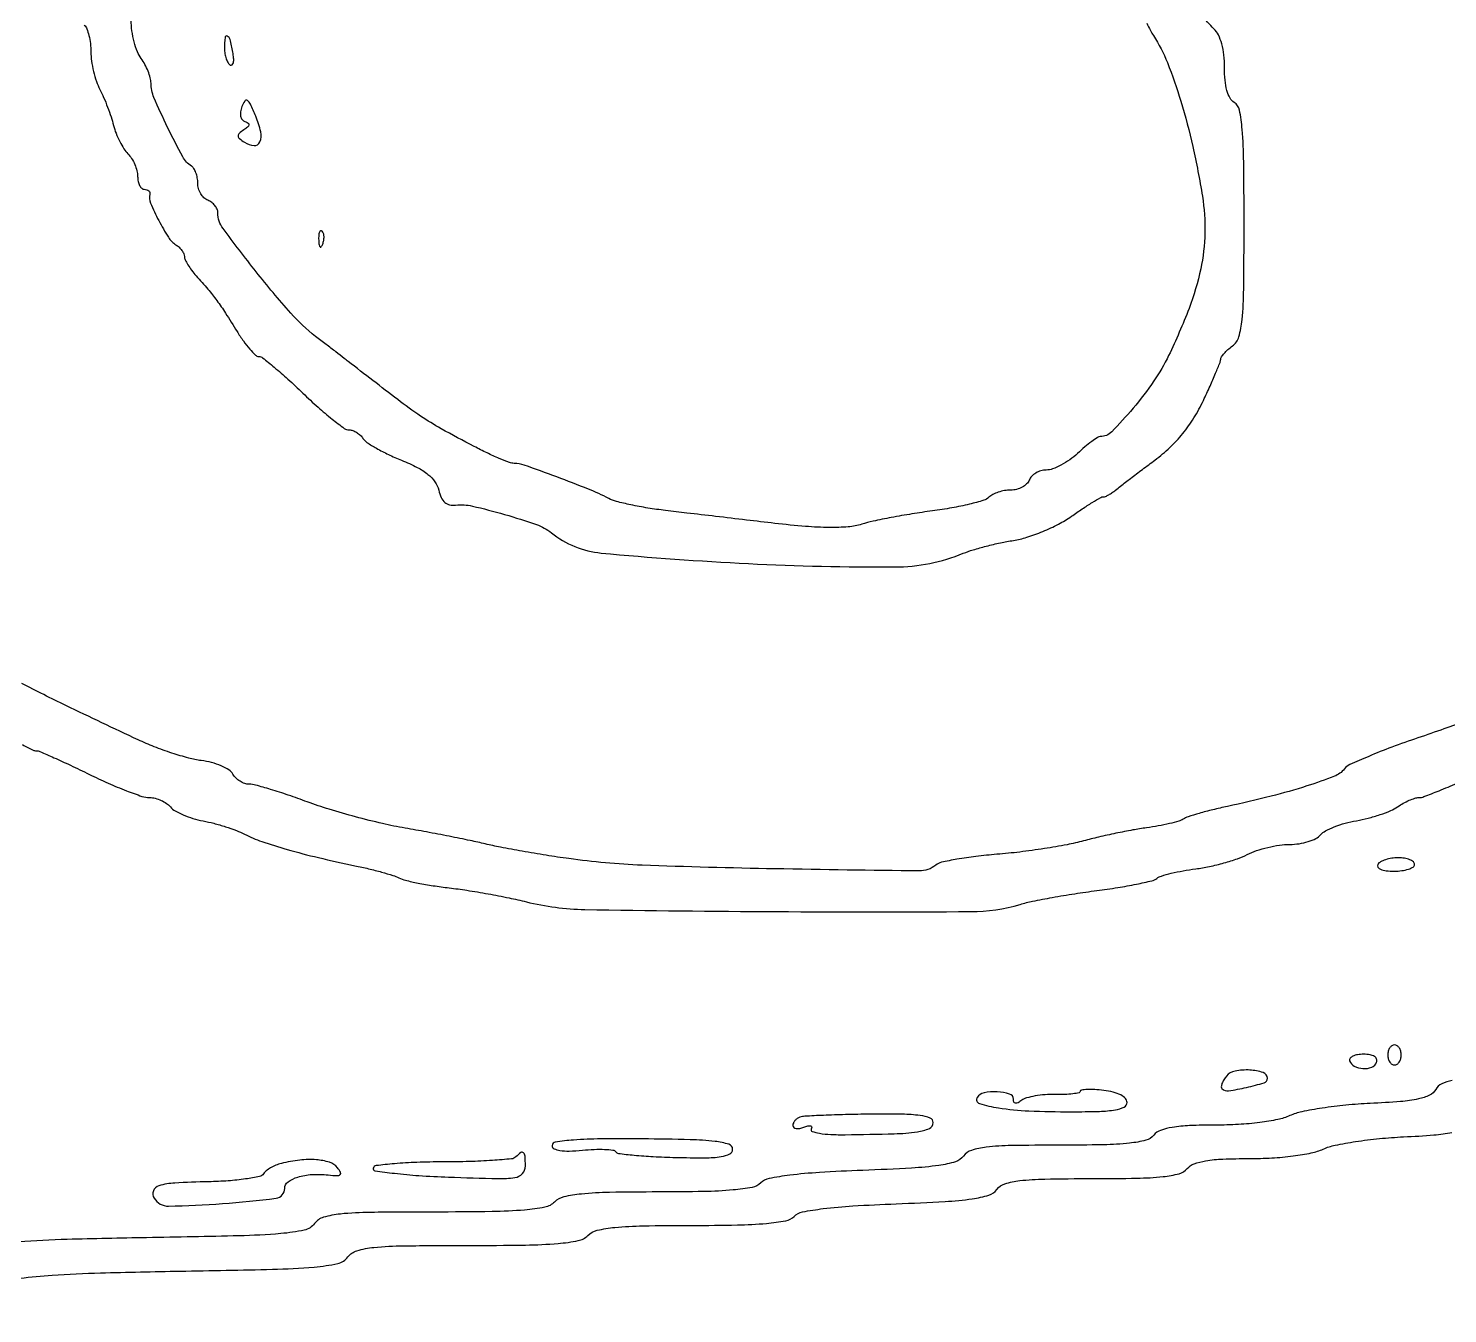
# Model space of a CAD drawing. Extents: x 166 to 1835, y 45 to 1905.
# Drawn here: x 1229.7 to 1441.9, y 44.8 to 237.1 of the extents above; entities that cross this region are included whole.
import ezdxf

# ---------------------------------------------------------------- set-up
doc = ezdxf.new("R2010")
doc.units = 0

msp = doc.modelspace()

# ---------------------------------------------------------------- linework, layer by layer
for points in [[(1238.019626, 237.580374, -0.104728), (1238.397971, 236.998724, -0.031999), (1238.713825, 235.992047, -0.030474), (1238.931565, 234.789512, -0.029053), (1239.006161, 233.55, 0.035626), (1239.105562, 232.19525, 0.022672), (1239.403965, 230.641984, 0.022757), (1239.837774, 229.137007, 0.038726), (1240.351735, 227.933349, -0.018431), (1240.915908, 226.747665, -0.010935), (1241.504436, 225.296933, -0.010935), (1242.028841, 223.822217, -0.018472), (1242.394945, 222.56255, 0.031223), (1242.770745, 221.382598, 0.024496), (1243.318124, 220.155998, 0.025082), (1243.942725, 219.06225, 0.054146), (1244.549371, 218.307772, -0.056244), (1245.104791, 217.611054, -0.038811), (1245.573878, 216.716747, -0.039119), (1245.89428, 215.773008, -0.062354), (1246, 214.928571, 0.049879), (1246.073804, 214.190576, 0.069864), (1246.29375, 213.566518, 0.090018), (1246.618232, 213.146613, 0.185417), (1247, 213, -0.075978), (1247.368981, 212.943605, -0.108976), (1247.654987, 212.779687, -0.130141), (1247.813061, 212.535468, -0.136905), (1247.825488, 212.25, 0.157951), (1247.936411, 210.943516, 0.019795), (1249.156276, 208.336123, 0.021998), (1250.594942, 205.830259, 0.111472), (1251.728944, 204.70031, -0.048582), (1252.21518, 204.323975, -0.046751), (1252.626627, 203.856375, -0.050436), (1252.908625, 203.372184, -0.107056), (1253, 202.95031, 0.111308), (1253.110299, 202.460982, 0.025711), (1253.514062, 201.712708, 0.025315), (1254.080131, 200.879663, 0.022377), (1254.75, 200.071676, -0.008873), (1256.512999, 198.058367, -0.016971), (1257.843105, 196.370921, -0.01517), (1259.147594, 194.477388, -0.005695), (1260.863308, 191.75, 0.01696), (1261.812707, 190.31362, 0.023636), (1262.763581, 189.101562, 0.021404), (1263.613213, 188.199163, 0.195616), (1264.1028, 188, -0.168053), (1264.684117, 187.798937, -0.00685), (1266.43449, 186.384375, -0.011306), (1268.47696, 184.607392, -0.007707), (1270.720918, 182.5, 0.010232), (1272.987232, 180.393053, 0.014397), (1275.098687, 178.615625, 0.010561), (1276.906869, 177.241602, 0.158477), (1277.649987, 177, -0.085352), (1278.187467, 176.907577, -0.052562), (1278.768155, 176.63021, -0.050854), (1279.301704, 176.222701, -0.062828), (1279.70031, 175.74114, 0.105828), (1280.294854, 175.136291, 0.016786), (1281.721738, 174.262343, 0.017968), (1283.50161, 173.335609, 0.01486), (1285.458797, 172.474696, -0.021242), (1287.828215, 171.396161, -0.052298), (1289.431426, 170.359164, -0.072179), (1290.456893, 169.254081, -0.090978), (1291.028061, 167.983555, 0.049096), (1291.416483, 166.882486, 0.103056), (1291.957878, 166.159329, 0.123399), (1292.671645, 165.79026, 0.089358), (1293.569264, 165.742269, -0.088088), (1296.068002, 165.614987, -0.013543), (1300.89988, 164.36213, -0.013707), (1305.656634, 162.847844, -0.085159), (1307.888615, 161.612459, 0.146408), (1315.352482, 158.590734, 0.011039), (1337.376716, 157.00558, 0.013332), (1359.245879, 156.500104, 0.096876), (1369.49964, 158.543451, -0.023934), (1370.966352, 159.065571, -0.010687), (1372.940519, 159.617809, -0.010551), (1375.057549, 160.114136, -0.014072), (1377, 160.469695, 0.038841), (1379.024271, 160.944821, 0.021707), (1381.401147, 161.816736, 0.021545), (1383.741487, 162.913043, 0.032562), (1385.663478, 164.081576, -0.006603), (1387.304303, 165.199705, -0.009488), (1388.788623, 166.142713, -0.005813), (1390.051058, 166.891547, -0.131692), (1390.455684, 167, 0.100716), (1390.776356, 167.065256, 0.025832), (1391.254513, 167.2981, 0.025241), (1391.783657, 167.626381, 0.023262), (1392.292206, 168.014808, -0.010234), (1393.020918, 168.602066, -0.001521), (1394.517093, 169.750857, -0.001712), (1396.293622, 171.096738, -0.001474), (1398.170237, 172.499711, 0.029937), (1400.401098, 174.37446, 0.032451), (1402.328687, 176.4553, 0.032091), (1403.988801, 178.789823, 0.028035), (1405.420237, 181.422978, 0.004625), (1406.408608, 183.563211, 0.00662), (1407.242195, 185.480399, 0.003833), (1407.908805, 187.105644, 0.095683), (1408, 187.577832, -0.151246), (1408.108768, 187.929179, -0.030772), (1408.514062, 188.449287, -0.029859), (1409.080034, 189.017769, -0.024139), (1409.75, 189.559146, 0.165082), (1410.710894, 190.927517, 0.047576), (1411.205751, 193.50172, 0.021046), (1411.447291, 198.075975, 0.002667), (1411.5, 207.955863, 0.003072), (1411.443907, 217.084969, 0.017367), (1411.215089, 221.947787, 0.028658), (1410.808318, 224.854221, 0.208147), (1410.022727, 225.985954, -0.130907), (1409.397051, 226.648364, -0.056398), (1408.938487, 227.783662, -0.044316), (1408.655729, 229.314679, -0.025126), (1408.573096, 231.199479, 0.028103), (1408.478681, 233.095156, 0.039784), (1408.167238, 234.754964, 0.046459), (1407.667322, 236.091779, 0.092137), (1406.998894, 237, -0.051102), (1405.19774, 239.069819, -0.020315)], [(1396.936906, 237.867188, 0.008487), (1397.492042, 236.764696, 0.022291), (1397.938054, 236, -0.048398), (1400.027005, 231.946725, -0.020861), (1402.041543, 226.204908, -0.018951), (1403.838232, 219.391306, -0.015266), (1405.264267, 211.952193, -0.045384), (1405.637562, 206.483989, -0.046578), (1405.010679, 201.086896, -0.039445), (1403.264083, 195.181644, -0.020467), (1400.215806, 188.116987, -0.038946), (1398.013561, 184.324772, -0.024217), (1394.888725, 180.234705, -0.018075), (1391.697564, 176.718502, -0.202105), (1389.992622, 176, 0.146389), (1389.586205, 175.878405, 0.013216), (1388.705436, 175.265625, 0.016276), (1387.6788, 174.457542, 0.012006), (1386.594501, 173.5, -0.032722), (1385.41619, 172.543265, -0.031439), (1384.107775, 171.734375, -0.033018), (1382.86413, 171.17176, -0.089949), (1381.917093, 171, 0.069688), (1381.117187, 170.887969, 0.063206), (1380.349731, 170.559375, 0.066782), (1379.729157, 170.073599, 0.102069), (1379.361626, 169.5, -0.11139), (1378.97887, 168.926201, -0.066132), (1378.310909, 168.440625, -0.061088), (1377.474441, 168.11186, -0.063201), (1376.593011, 168, 0.042631), (1375.675385, 167.921619, 0.0363), (1374.731953, 167.687756, 0.037878), (1373.900973, 167.344937, 0.079769), (1373.33704, 166.93704, -0.125223), (1372.55292, 166.471003, -0.012344), (1370.416382, 165.89711, -0.014975), (1367.793765, 165.344201, -0.011333), (1364.88704, 164.889518, 0.006899), (1361.824281, 164.438214, 0.006606), (1358.730314, 163.89657, 0.006562), (1356.013142, 163.346779, 0.023494), (1354.301262, 162.891844, -0.056541), (1352.297989, 162.498745, -0.022807), (1349.508672, 162.400522, -0.017964), (1345.908592, 162.567436, -0.008596), (1341.301262, 163.027132, -0.00006), (1337.069872, 163.523436, -0.000047), (1332.457555, 164.06542, -0.000047), (1328.15025, 164.572382, -0.000113), (1324.958501, 164.949082, -0.010767), (1322.310494, 165.320191, -0.011831), (1319.763257, 165.795387, -0.011304), (1317.610591, 166.30101, -0.056897), (1316.458501, 166.743862, 0.024047), (1313.431095, 168.141698, 0.007179), (1308.687163, 169.982352, 0.004128), (1303.837817, 171.738814, 0.085017), (1302.312835, 172, -0.09073), (1301.620093, 172.126748, -0.009503), (1300.082251, 172.742646, -0.011528), (1298.266594, 173.559995, -0.008996), (1296.332162, 174.528157, -0.006273), (1291.412548, 177.181206, -0.021727), (1288.330243, 179.07339, -0.014823), (1284.896236, 181.543969, -0.001779), (1277.5, 187.2471, 0.000898), (1276.899674, 187.711692, 0.000125), (1275.655717, 188.670324, 0.000143), (1274.18245, 189.804408, 0.000122), (1272.625845, 191.001328, -0.04825), (1268.890424, 194.493037, -0.013276), (1263.724435, 200.674692, -0.008048), (1258.769715, 207.145382, -0.16071), (1258, 209.47827, 0.1018), (1257.888299, 210.021213, 0.066792), (1257.559375, 210.570954, 0.063263), (1257.073459, 211.043893, 0.069889), (1256.5, 211.361626, -0.101733), (1255.926407, 211.728615, -0.066794), (1255.440625, 212.34753, -0.063277), (1255.112036, 213.112558, -0.069939), (1255, 213.909598, 0.044707), (1254.928434, 214.7084, 0.045302), (1254.71604, 215.47808, 0.049377), (1254.404269, 216.109782, 0.11553), (1254.033328, 216.479402, -0.131324), (1252.75066, 217.839607, -0.010612), (1250.488867, 222.251838, -0.012), (1248.442854, 226.731159, -0.101463), (1248, 228.891032, 0.06466), (1247.896077, 229.69129, 0.030629), (1247.568717, 230.680727, 0.029729), (1247.093826, 231.688943, 0.036998), (1246.531803, 232.55887, -0.068673), (1245.965443, 233.570367, -0.02944), (1245.485547, 235.045943, -0.028442), (1245.15198, 236.7025, -0.033379), (1245.031803, 238.29966, 0.033021)], [(1001.455904, 44.807608, 0.000105), (1167.685911, 44.867257, 0.12062)], [(1162.691415, 49.868502, -0.000111), (1001.455944, 49.807858, -0.00009)], [(1444.85625, 133.523616, -0.004446), (1441.403828, 132.275668, -0.00313), (1437.5, 130.931063, 0.007828), (1433.596565, 129.545431, 0.010829), (1430.14375, 128.172673, 0.007625), (1427.321028, 126.927927, 0.119556), (1426.5, 126.279395, -0.13601), (1425.024336, 125.18945, -0.014042), (1420.904798, 123.742736, -0.015539), (1415.534391, 122.206758, -0.009018), (1409, 120.680488, 0.007629), (1406.813805, 120.176247, 0.009425), (1404.793856, 119.63719, 0.008023), (1403.12014, 119.127355, 0.066494), (1402.404618, 118.786542, -0.073665), (1401.724872, 118.474593, -0.012398), (1400.337147, 118.107819, -0.01333), (1398.671264, 117.75808, -0.01149), (1396.904618, 117.477874, 0.01169), (1394.859396, 117.152647, 0.00609), (1392.325106, 116.656689, 0.006052), (1389.735045, 116.084184, 0.009192), (1387.5, 115.518175, -0.02011), (1385.028236, 114.949335, -0.008193), (1381.626968, 114.366896, -0.008091), (1377.946402, 113.859372, -0.010227), (1374.527975, 113.515022, 0.010153), (1371.389016, 113.199293, 0.013509), (1368.552795, 112.777695, 0.010775), (1366.227028, 112.315597, 0.119322), (1365.381698, 111.901818, -0.178025), (1362.900153, 111.022983, -0.001385), (1341.331653, 111.341427, -0.004979), (1321.455264, 111.888015, -0.025716), (1310.5, 112.864203, -0.004635), (1307.107244, 113.375452, -0.003917), (1303.528125, 113.977554, -0.003951), (1300.272875, 114.577985, -0.01099), (1298, 115.067852, 0.007224), (1295.757246, 115.56893, 0.002754), (1292.61875, 116.204662, 0.002726), (1289.201198, 116.858009, 0.003339), (1286, 117.429837, -0.014524), (1282.612606, 118.113442, -0.008588), (1278.611336, 119.115361, -0.008588), (1274.648201, 120.253717, -0.014569), (1271.379014, 121.358969, 0.006654), (1268.536597, 122.370345, 0.008456), (1265.885892, 123.224197, 0.006855), (1263.651069, 123.869266, 0.066924), (1262.678705, 124, -0.083653), (1262.011532, 124.112408, -0.056359), (1261.313384, 124.446588, -0.055209), (1260.691254, 124.938805, -0.070352), (1260.248579, 125.520298, 0.126222), (1259.658486, 126.139513, 0.038926), (1258.506324, 126.740141, 0.036157), (1257.061946, 127.235603, 0.032719), (1255.51224, 127.538068, -0.033912), (1253.634673, 127.909171, -0.013738), (1251.133845, 128.656558, -0.013519), (1248.478071, 129.610722, -0.016736), (1246.063352, 130.647118, -0.002291), (1235.27189, 135.773373, -0.008926), (1228.668813, 139.093563, -0.012059)], [(1228.757914, 129.920083, 0.005141), (1230.352749, 129.116441, 0.114619), (1230.854025, 129, -0.102004), (1231.380852, 128.891393, -0.002957), (1233.481974, 127.971875, -0.005847), (1235.946731, 126.841103, -0.003981), (1238.724558, 125.5, 0.010045), (1241.58861, 124.159854, 0.012299), (1244.318762, 123.028125, 0.010823), (1246.642391, 122.188539, 0.08145), (1247.792095, 122, -0.061151), (1248.628667, 121.897301, -0.04406), (1249.518659, 121.590103, -0.044593), (1250.326093, 121.138929, -0.069961), (1250.913184, 120.604607, 0.08974), (1251.608389, 120.020146, 0.028649), (1252.82217, 119.414556, 0.027547), (1254.278751, 118.882155, 0.027513), (1255.785629, 118.512859, -0.01781), (1257.390614, 118.152365, -0.013058), (1259.143278, 117.643302, -0.013228), (1260.779173, 117.073366, -0.028357), (1262, 116.530525, 0.036147), (1264.567797, 115.436296, 0.013063), (1268.353659, 114.246725, 0.011455), (1273.037241, 113.023771, 0.007442), (1278.5, 111.815846, -0.008217), (1280.530759, 111.363504, -0.008818), (1282.498019, 110.854393, -0.008444), (1284.170544, 110.359369, -0.040709), (1285.089001, 109.986099, 0.05804), (1286.047936, 109.63449, 0.009932), (1287.947588, 109.218396, 0.010711), (1290.209441, 108.820005, 0.009374), (1292.589001, 108.498792, -0.009958), (1295.261206, 108.134896, -0.005962), (1298.42167, 107.601538, -0.005968), (1301.55601, 106.995352, -0.010319), (1304.144345, 106.40672, 0.056958), (1312.880257, 105.260538, 0.002897), (1341.561516, 104.948688, 0.002471), (1370.613853, 104.944728, 0.070698), (1378.006602, 106.031561, -0.021352), (1379.870308, 106.496405, -0.006007), (1382.814426, 107.061768, -0.006044), (1386.16123, 107.621191, -0.006339), (1389.468041, 108.090074, 0.007668), (1392.595313, 108.541983, 0.010446), (1395.398608, 109.05134, 0.007573), (1397.71088, 109.558161, 0.108054), (1398.468041, 109.920364, -0.091473), (1399.138161, 110.268409, -0.013922), (1400.597237, 110.670252, -0.015191), (1402.366358, 111.048298, -0.012634), (1404.267234, 111.345083, 0.019884), (1406.307288, 111.693962, 0.015428), (1408.495693, 112.229484, 0.015685), (1410.508463, 112.856993, 0.035932), (1411.967574, 113.483232, -0.03814), (1413.339037, 114.064705, -0.022669), (1415.045825, 114.554449, -0.022609), (1416.802136, 114.890202, -0.035935), (1418.327895, 115, 0.037487), (1419.726449, 115.105002, 0.037382), (1421.094995, 115.417662, 0.039971), (1422.243277, 115.875282, 0.105119), (1422.935123, 116.421828, -0.097745), (1423.666065, 117.016793, -0.027913), (1425.000034, 117.632652, -0.02696), (1426.616093, 118.173228, -0.025665), (1428.307568, 118.547173, 0.021144), (1430.057343, 118.917454, 0.01858), (1431.847897, 119.447837, 0.018981), (1433.428224, 120.048259, 0.051946), (1434.472506, 120.625345, -0.025194), (1435.314945, 121.151483, -0.024422), (1436.214669, 121.596195, -0.025187), (1437.043252, 121.907944, -0.077529), (1437.633372, 122, 0.091023), (1438.407514, 122.142106, 0.005227), (1440.668076, 123.028125, 0.00783), (1443.346044, 124.159272, 0.005663)], [(1442.650625, 79.677359, 0.069588), (1441.0722, 79.178539, 0.155113), (1440.162943, 78.326679, -0.155029), (1439.256058, 77.476762, -0.059167), (1437.597742, 76.913973, -0.033069), (1434.906079, 76.526786, -0.007774), (1430.363252, 76.248391, 0.012908), (1426.738896, 75.988904, 0.0134), (1423.177936, 75.544755, 0.013196), (1420.123581, 74.997546, 0.055097), (1418.348871, 74.421712, -0.055344), (1416.559044, 73.841949, -0.018903), (1413.8628, 73.393324, -0.017528), (1410.663494, 73.098078, -0.014244), (1407.221316, 73, 0.009754), (1403.344654, 72.924365, 0.030569), (1400.752894, 72.663969, 0.046521), (1399.012692, 72.211774, 0.133502), (1398, 71.5, -0.158339), (1396.790406, 70.734887, -0.036301), (1394.379309, 70.302716, -0.021564), (1390.490638, 70.062614, -0.004636), (1383.737798, 70, 0.004225), (1376.677858, 69.940339, 0.024174), (1372.939981, 69.696139, 0.04721), (1370.7218, 69.228155, 0.160648), (1369.535934, 68.380029, -0.163024), (1368.322671, 67.520776, -0.037867), (1365.848886, 66.974557, -0.021584), (1361.772737, 66.571926, -0.004289), (1354.453988, 66.229755, 0.005425), (1347.992448, 65.912957, 0.015713), (1343.534464, 65.504983, 0.017989), (1340.446356, 65.010877, 0.148775), (1339.206869, 64.349726, -0.152565), (1337.938599, 63.685249, -0.023029), (1335.062228, 63.298204, -0.017162), (1330.703034, 63.065263, -0.004767), (1323.857143, 63, 0.004353), (1316.604643, 62.936859, 0.019768), (1312.386905, 62.696429, 0.03252), (1309.737554, 62.264826, 0.140639), (1308.357143, 61.5, -0.148171), (1306.896181, 60.718492, -0.02855), (1303.891022, 60.295267, -0.017279), (1299.018527, 60.059875, -0.003429), (1290.288814, 60, 0.002831), (1280.816602, 59.946372, 0.021277), (1276.339548, 59.704954, 0.046887), (1273.801045, 59.21642, 0.165382), (1272.459551, 58.27557, -0.185121), (1270.933858, 57.290471, -0.030764), (1267.413819, 56.773865, -0.015087), (1261.14983, 56.435029, -0.001825), (1247.349309, 56.155974, 0.002603), (1235.464669, 55.897161, 0.010419), (1228.195872, 55.549325, 0.012598)], [(1228.408201, 50.098685, -0.012598), (1233.195872, 50.549325, -0.010419), (1240.464669, 50.897161, -0.002603), (1252.349309, 51.155974, 0.001825), (1266.14983, 51.435029, 0.015087), (1272.413819, 51.773865, 0.030764), (1275.933858, 52.290471, 0.185121), (1277.459551, 53.27557, -0.165382), (1278.801045, 54.21642, -0.046887), (1281.339548, 54.704954, -0.021277), (1285.816602, 54.946372, -0.002831), (1295.288814, 55, 0.003429), (1304.018527, 55.059875, 0.017279), (1308.891022, 55.295267, 0.02855), (1311.896181, 55.718492, 0.148171), (1313.357143, 56.5, -0.140639), (1314.737554, 57.264826, -0.03252), (1317.386905, 57.696429, -0.019768), (1321.604643, 57.936859, -0.004353), (1328.857143, 58, 0.004767), (1335.703034, 58.065263, 0.017162), (1340.062228, 58.298204, 0.023029), (1342.938599, 58.685249, 0.152565), (1344.206869, 59.349726, -0.148775), (1345.446356, 60.010877, -0.017989), (1348.534464, 60.504983, -0.015713), (1352.992448, 60.912957, -0.005425), (1359.453988, 61.229755, 0.004289), (1366.772737, 61.571926, 0.021584), (1370.848886, 61.974557, 0.037867), (1373.322671, 62.520776, 0.163024), (1374.535934, 63.380029, -0.160648), (1375.7218, 64.228155, -0.04721), (1377.939981, 64.696139, -0.024174), (1381.677858, 64.940339, -0.004225), (1388.737798, 65, 0.004636), (1395.490638, 65.062614, 0.021564), (1399.379309, 65.302716, 0.036301), (1401.790406, 65.734887, 0.158339), (1403, 66.5, -0.133502), (1404.012692, 67.211774, -0.046521), (1405.752894, 67.663969, -0.030569), (1408.344654, 67.924365, -0.009754), (1412.221316, 68, 0.014244), (1415.663494, 68.098078, 0.017528), (1418.8628, 68.393324, 0.018903), (1421.559044, 68.841949, 0.055344), (1423.348871, 69.421712, -0.055097), (1425.123581, 69.997546, -0.013196), (1428.177936, 70.544755, -0.0134), (1431.738896, 70.988904, -0.012908), (1435.363252, 71.248391, 0.007774), (1439.906079, 71.526786, 0.033069), (1442.597742, 71.913973, 0.059167)]]:
    msp.add_lwpolyline(points, format="xyb")
for points in [[(1259, 234.059017, 0.040387), (1259.063247, 233.277279, 0.04303), (1259.251316, 232.532876, 0.047181), (1259.526876, 231.928471, 0.124427), (1259.855543, 231.589279, 0.332306), (1260.134463, 231.613909, 0.162929), (1260.321085, 231.941332, 0.068119), (1260.361032, 232.617574, 0.027972), (1260.238966, 233.530262, 0.014177), (1259.818215, 235.43655, 0.234629), (1259.407977, 235.917219, 0.511066), (1259.069808, 235.713796, 0.021083)], [(1261.589523, 225.372697, 0.054187), (1261.38729, 224.606748, 0.089368), (1261.406243, 223.939414, 0.116018), (1261.639949, 223.439962, 0.146122), (1262.055924, 223.148025, -0.071246), (1262.514381, 222.918593, -0.286279), (1262.632967, 222.643419, -0.18162), (1262.446973, 222.310962, -0.032186), (1261.863153, 221.878949, 0.03778), (1261.194685, 221.372642, 0.233316), (1261.036009, 220.98509, 0.205838), (1261.239618, 220.589976, 0.029481), (1261.991641, 220.041641, 0.121887), (1263.412421, 219.55737, 0.322729), (1264.283983, 220.077952, 0.15969), (1264.423127, 221.597605, 0.043184), (1263.671969, 223.928837, 0.009534), (1262.871447, 225.735514, 0.132871), (1262.416438, 226.27533, 0.417892), (1262.020874, 226.201132, 0.056886)], [(1273.078947, 205.416667, 0.018894), (1273.137993, 204.670344, 0.168741), (1273.279315, 204.37858, 0.470617), (1273.461564, 204.395823, 0.054073), (1273.683114, 204.8125, 0.051402), (1273.839148, 205.359369, 0.05415), (1273.876576, 205.916927, 0.060344), (1273.797407, 206.402231, 0.126455), (1273.604167, 206.729167, 0.296942), (1273.385309, 206.77538, 0.208169), (1273.200665, 206.592839, 0.077125), (1273.089945, 206.112848, 0.028489)], [(1431.5, 112, 0.297719), (1431.509855, 111.608231, 0.145541), (1431.916013, 111.281216, 0.069343), (1432.756294, 111.066344, 0.027979), (1433.940983, 111, 0.031003), (1435.112882, 111.072735, 0.048032), (1436.101414, 111.29375, 0.061379), (1436.787575, 111.615572, 0.257909), (1437, 112, 0.222681), (1436.820624, 112.382793, 0.076538), (1436.282961, 112.70625, 0.058208), (1435.49372, 112.92683, 0.039081), (1434.559017, 113, 0.037634), (1433.57934, 112.926158, 0.041396), (1432.653525, 112.70625, 0.045439), (1431.906663, 112.384508, 0.130646)], [(1433, 83.5, 0.064853), (1433.074694, 82.926543, 0.082425), (1433.29375, 82.440625, 0.098894), (1433.618646, 82.115568, 0.148195), (1434, 82, 0.148195), (1434.381354, 82.115568, 0.098894), (1434.70625, 82.440625, 0.082425), (1434.925306, 82.926543, 0.064853), (1435, 83.5, 0.064853), (1434.925306, 84.073457, 0.082425), (1434.70625, 84.559375, 0.098894), (1434.381354, 84.884432, 0.148195), (1434, 85, 0.148195), (1433.618646, 84.884432, 0.098894), (1433.29375, 84.559375, 0.082425), (1433.074694, 84.073457, 0.064853)], [(1427.287542, 82.637373, 0.195077), (1427.98708, 81.818663, 0.105216), (1429.28652, 81.460772, 0.107931), (1430.593698, 81.666273, 0.211425), (1431.322728, 82.398632, 0.183928), (1431.323998, 82.88397, 0.165715), (1431.00304, 83.273152, 0.097949), (1430.337283, 83.521813, 0.040567), (1429.375201, 83.6, 0.038551), (1428.475144, 83.5305, 0.069592), (1427.768431, 83.317228, 0.110423), (1427.357394, 83.003455, 0.260832)], [(1408.863849, 80.335948, 0.035824), (1408.459264, 79.770555, 0.05175), (1408.19429, 79.216484, 0.064965), (1408.093944, 78.752364, 0.220623), (1408.197777, 78.46889, 0.236205), (1409.177688, 78.142535, 0.020043), (1411.868205, 78.639069, 0.018632), (1414.505791, 79.340265, 0.329642), (1415, 80.008423, 0.326183), (1414.36981, 80.871652, 0.064154), (1412.365203, 81.239451, 0.059405), (1410.156057, 81.094888, 0.175277)], [(1387.000022, 78.049199, -0.357014), (1386.826215, 77.836789, -0.018876), (1385.898469, 77.685688, -0.022704), (1384.687727, 77.590688, -0.013754), (1383.250022, 77.582929, 0.023683), (1381.722711, 77.544361, 0.025041), (1380.234382, 77.360857, 0.0257), (1378.976466, 77.074091, 0.094546), (1378.25, 76.710484, -0.03773), (1377.698055, 76.351099, -0.159997), (1377.315622, 76.279754, -0.267209), (1377.083631, 76.457984, -0.098691), (1377, 76.877555, 0.329348), (1376.424193, 77.656897, 0.063378), (1374.585062, 77.975572, 0.059116), (1372.601633, 77.830307, 0.209491), (1371.575248, 77.121754, 0.489327), (1371.907249, 76.230462, 0.038568), (1374.758348, 75.571966, 0.026927), (1379.312492, 75.133221, 0.010551), (1385.625, 75, 0.007087), (1389.850168, 75.059889, 0.034061), (1392.244348, 75.29151, 0.070437), (1393.570484, 75.709274, 0.2889), (1394, 76.390594, 0.195072), (1393.757867, 76.987604, 0.081519), (1393.047314, 77.513894, 0.058278), (1391.937841, 77.929486, 0.031452), (1390.5, 78.189793, 0.014562), (1389.157994, 78.306973, 0.024535), (1388.028132, 78.317043, 0.022042), (1387.171969, 78.244762, 0.377126)], [(1345.056789, 74.185596, 0.069945), (1344.652811, 73.984735, 0.065831), (1344.310432, 73.676759, 0.070247), (1344.078938, 73.312811, 0.106968), (1344, 72.948051, 0.22749), (1344.136111, 72.664376, 0.132992), (1344.488813, 72.510396, 0.083386), (1345.026335, 72.520712, 0.045239), (1345.664045, 72.701324, -0.034473), (1346.268298, 72.886579, -0.120433), (1346.673027, 72.88207, -0.309192), (1346.825312, 72.708514, -0.169599), (1346.762135, 72.419939, 0.480831), (1346.891136, 72.060822, 0.040932), (1347.984634, 71.784254, 0.030043), (1349.672265, 71.604968, 0.014466), (1351.84809, 71.568319, 0.003665), (1359.172435, 71.710561, 0.027337), (1362.639402, 71.993426, 0.068614), (1364.426202, 72.493868, 0.298604), (1365, 73.368999, 0.308022), (1364.540445, 74.0442, 0.060579), (1363.043801, 74.433675, 0.030052), (1360.36095, 74.631189, 0.006), (1355.556789, 74.637929, 0.003355), (1351.862164, 74.573982, 0.004759), (1348.57709, 74.463778, 0.002762), (1345.812982, 74.329401, 0.067013)], [(1308, 69.932886, 0.286551), (1308.287726, 69.47206, 0.076564), (1309.151111, 69.2034, 0.045454), (1310.551462, 69.122091, 0.016656), (1312.531964, 69.253307, -0.014434), (1314.298244, 69.378216, -0.021244), (1315.853593, 69.377056, -0.017465), (1317.096788, 69.279699, -0.229966), (1317.475604, 69.039474, 0.22825), (1317.902834, 68.76659, 0.005614), (1320.279781, 68.507981, 0.011053), (1323.134527, 68.293355, 0.007163), (1326.44364, 68.165521, 0.006356), (1330.898773, 68.113947, 0.035151), (1333.288745, 68.284902, 0.080787), (1334.566534, 68.684243, 0.283948), (1335, 69.385986, 0.332054), (1334.440074, 70.136148, 0.043485), (1332.365154, 70.559968, 0.022537), (1328.643046, 70.819094, 0.003791), (1321.5, 70.939517, 0.004778), (1315.269873, 70.93777, 0.016149), (1311.204185, 70.766374, 0.0159), (1308.472065, 70.475057, 0.374341)], [(1302.583069, 68.25, -0.175264), (1301.944458, 67.950742, -0.005656), (1299.066814, 67.720313, -0.010268), (1295.616518, 67.554366, -0.006881), (1291.666402, 67.5, 0.008548), (1287.750775, 67.433054, 0.013651), (1284.411041, 67.227433, 0.007444), (1281.674849, 66.942731, 0.304564), (1281.243523, 66.572111, 0.450474), (1281.495148, 66.185373, 0.007081), (1284.422083, 65.792836, 0.01316), (1288.073148, 65.452908, 0.007531), (1292.493523, 65.225246, 0.002785), (1299.879915, 64.997473, 0.04254), (1302.428086, 65.149962, 0.173545), (1303.552702, 65.747606, 0.186794), (1304, 66.903135, 0.015021), (1303.955934, 68.369642, 0.189901), (1303.727128, 68.861501, 0.361415), (1303.330906, 68.887863, 0.039531)], [(1267.5, 67.268316, 0.036745), (1266.686165, 67.000168, 0.033586), (1265.89447, 66.609018, 0.035265), (1265.235141, 66.16129, 0.085601), (1264.842875, 65.725576, -0.204534), (1264.238208, 65.30735, -0.014191), (1262.153273, 64.942529, -0.01834), (1259.55991, 64.660908, -0.012664), (1256.609554, 64.524604, 0.007978), (1251.54176, 64.338048, 0.060111), (1249.183481, 63.926365, 0.229622), (1248.360287, 63.168163, 0.23642), (1248.458881, 62.066531, 0.264528), (1250.623883, 60.883749, 0.014337), (1258.695184, 61.254222, 0.013409), (1266.720103, 62.070391, 0.377152), (1268, 63.525825, -0.239674), (1268.49551, 64.50016, -0.08255), (1269.950703, 65.230441, -0.061141), (1272.069068, 65.612126, -0.041391), (1274.524137, 65.546807, 0.015395), (1275.825824, 65.444354, 0.182574), (1276.299162, 65.59776, 0.368709), (1276.36558, 65.943619, 0.044019), (1275.886708, 66.636509, 0.143833), (1274.687765, 67.443381, 0.057931), (1272.730725, 67.821637, 0.047705), (1270.265301, 67.771963, 0.032348)]]:
    msp.add_lwpolyline(points, format="xyb", close=True)

doc.saveas('drawing.dxf')
